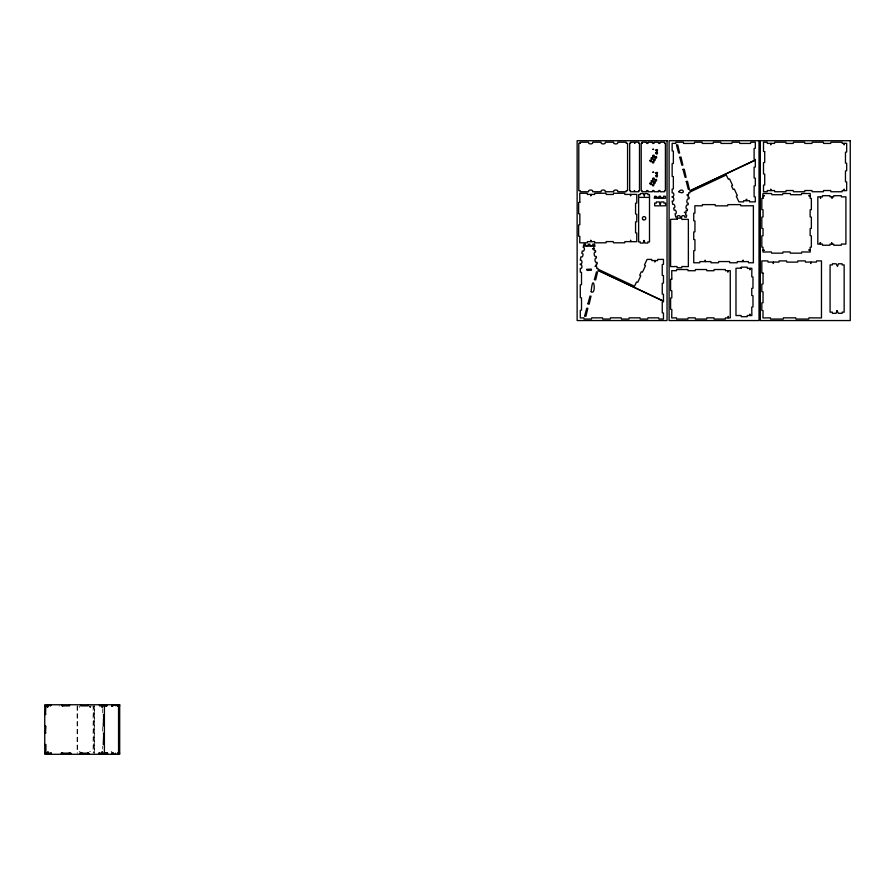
<?xml version="1.0" encoding="UTF-8"?>
<svg xmlns="http://www.w3.org/2000/svg" width="895" height="895" viewBox="0 0 895 895"><rect width="100%" height="100%" fill="white"/><g stroke="black" fill="none" stroke-linecap="round" stroke-linejoin="round"><path stroke-width="0.67" stroke-dasharray="4.47 3.36" d="M59.171 705.965L59.696 705.931M91.324 705.976L92.431 705.931M89.489 706.446L90.641 706.446L89.489 706.815M79.621 707.374L79.219 706.815M79.219 751.666L80.102 751.666M89.623 751.666L90.507 751.666M111.204 751.666L111.897 751.666M102.556 708.661L102.556 712.834M102.556 726.74L102.556 732.3M102.556 746.206L102.556 748.992M94.602 753.165L94.602 705.875L93.472 705.976L93.416 753.165M94.445 705.875L94.445 753.165M93.125 705.875L93.125 753.165M90.507 705.875L90.507 706.446M90.507 706.815L90.507 707.374L89.623 706.815M90.093 705.875L90.026 707.374M89.623 705.875L89.623 706.446M79.219 705.875L79.219 706.446M77.574 705.875L77.574 753.165M77.093 705.875L77.093 753.165"/><path stroke-width="1.34" d="M107.243 753.467L106.785 753.109L107.4 753.467M115.746 705.584L115.242 705.204M113.195 753.389L113.251 754.284M88.538 753.165L79.621 753.165M112.222 753.165L111.618 753.612M45.925 726.158L45.421 733.262M81.333 754.284L81.814 753.165L80.751 753.612M106.684 753.612L105.677 753.612L106.214 753.109M115.69 705.584L115.522 704.958L115.108 705.506M62.023 705.428L62.739 705.875M62.795 753.165L62.023 753.612M115.433 753.355L115.444 754.093L115.567 753.377M106.214 705.931L105.677 705.428M112.155 705.931L111.618 705.428M118.151 705.875L117.547 704.757M45.421 725.778L44.75 725.778M755.313 159.925L689.9 190.814L755.313 160.205M594.795 246.091L593.687 246.248L593.967 248.251L592.546 248.911L594.034 248.698L594.213 250.578L595.421 250.544L595.634 252.032C593.184 251.405 593.989 257.816 596.26 256.485L596.473 257.973C594.034 257.346 594.817 263.745 597.099 262.425L597.301 263.902L596.159 264.115L596.473 266.061L594.985 266.274L596.529 266.509L596.82 268.511L597.927 268.355L598.05 269.205L634.477 286.255L636.535 281.992L637.732 282.305L640.742 275.839L639.701 275.201L641.29 271.811L642.487 272.114L645.463 265.737L644.456 265.021L647.074 259.405L651.705 259.405L651.851 260.613L654.48 260.534L654.927 262.034L654.927 260.534L657.556 260.613L657.702 259.405L663.463 259.405L663.463 264.316L662.244 264.54L662.244 275.336L663.463 275.559L663.463 283.044L662.244 283.279L662.244 294.063L663.463 294.287L663.463 301.783L662.244 302.007L662.244 312.803L663.463 313.026L663.463 319.056L658.933 319.056L658.709 317.837L647.913 317.837L647.689 319.056L640.193 319.056L639.97 317.837L629.185 317.837L628.961 319.056L621.466 319.056L621.242 317.837L610.446 317.837L610.222 319.056L602.727 319.056L602.503 317.837L591.718 317.837L591.494 319.056L583.999 319.056L583.853 317.848L580.284 317.926L580.284 310.364L581.515 310.106L581.504 297.845L580.284 297.621L580.284 284.89L581.504 284.677L581.504 272.371L580.284 272.147L580.284 268.433C582.611 269.496 582.511 263.656 580.284 264.685L580.284 263.935C582.611 264.998 582.511 259.158 580.284 260.188L580.9 256.854C582.824 258.387 584.155 252.759 581.772 253.218L582.298 251.025C584.267 252.58 585.554 246.919 583.171 247.389L583.965 244.122L585.341 244.122C584.301 246.159 589.38 246.192 588.339 244.122L589.839 244.122C588.798 246.159 593.877 246.192 592.837 244.122L594.526 244.122L594.795 246.091L583.484 246.091M638.627 197.392L649.501 197.392M47.401 705.126L48.129 705.126M101.594 705.126L102.31 705.126M44.75 705.875L50.78 705.428M104.402 705.875L99.49 705.875L99.49 704.757M105.677 705.875L107.322 705.428M111.618 705.875L113.251 705.428M119.684 705.875L117.111 705.875L117.111 704.757M44.75 714.534L45.869 714.087M104.402 714.534L103.272 714.982M104.402 725.778L103.272 725.778L103.719 714.534M44.75 733.262L45.869 732.815M104.402 733.262L103.272 733.721M44.75 744.506L45.925 744.573L45.869 753.165M104.402 744.506L103.272 744.506L103.719 733.262M44.75 753.165L51.384 753.165M61.106 753.165L70.873 753.165M98.718 753.165L104.402 753.165M111.618 753.165L113.542 753.165L113.542 754.284M117.614 753.165L119.684 753.165M68.087 753.467L70.873 753.467M47.39 753.914L48.14 753.914M101.582 753.914L102.31 753.914M50.4 705.931L50.78 704.757M45.488 714.59L45.869 705.875M112.882 705.931L113.251 704.757M107.098 753.109L106.684 754.284M663.463 301.011L598.05 270.402L663.463 301.291M106.874 705.875L107.322 704.757M105.834 705.875L105.834 704.757M88.247 753.165L88.247 754.284M69.519 753.165L69.519 754.284M50.78 753.165L50.78 754.284M117.469 705.741L118.017 705.965L117.704 704.757M47.357 753.165L47.357 754.284M118.554 705.875L118.554 753.165M117.704 753.165L117.704 754.284M113.094 753.165L113.094 754.284M111.774 704.757L111.774 705.875M111.774 753.165L111.774 754.284M107.613 754.284L107.613 753.165L105.23 753.165L105.23 754.284M107.221 753.165L107.322 754.284M107.12 753.165L107.12 754.284M106.785 753.165L106.785 754.284M105.834 753.165L105.677 754.284M104.402 704.757L104.402 754.284M102.164 705.875L102.164 707.374L101.717 705.875M102.164 753.165L102.164 751.666L101.717 753.165M99.49 753.165L99.49 754.284M99.043 753.165L99.043 754.284M88.314 753.165L88.314 754.284M88.247 704.757L88.247 705.875L80.751 705.875L80.751 704.757M88.124 753.165L88.124 754.284M87.721 753.165L87.721 754.284M81.523 753.165L81.523 754.284M80.751 753.165L80.751 754.284M80.304 753.165L80.304 754.284M69.967 753.165L69.967 754.284M69.519 704.757L69.519 705.875L62.023 705.875L62.023 704.757M62.023 753.165L62.023 754.284M61.576 753.165L61.576 754.284M51.228 753.165L51.228 754.284M47.994 705.875L47.536 707.374L47.536 705.875M47.994 753.165L47.994 751.666L47.536 753.165M47.782 753.165L47.782 754.284M643.695 241.001L643.315 243.06L640.317 243.06L640.249 241.885L638.627 241.941L638.627 194.651L640.249 194.707L640.317 193.533L643.315 193.533L644.288 196.15L644.814 193.533L647.812 193.533L647.879 194.707L649.501 194.651L649.501 241.941L647.879 241.885L647.812 243.06L644.814 243.06L644.288 240.442L643.695 241.001M659.738 203.635L660.331 204.575L660.857 201.957L663.855 201.957L663.922 203.131L665.544 203.076L665.544 205.816L654.67 205.816L654.67 203.076L656.292 203.131L656.359 201.957L659.358 201.957L659.738 203.635M742.481 260.713L742.626 261.642L737.301 261.597L737.234 262.772L729.738 262.772L729.593 261.564L718.719 261.553L718.495 262.772L711.01 262.772L710.865 261.564L705.607 261.642L705.159 260.143L705.159 261.642L699.912 261.564L699.767 262.772L693.737 262.772L693.737 250.745L694.945 250.522L694.945 239.726L693.737 239.502L693.737 232.006L694.945 231.783L694.945 220.998L693.737 220.774L693.737 213.278L694.945 213.055L694.856 205.749L702.306 205.828L702.452 204.619L715.161 204.619L715.385 205.839L727.657 205.839L727.881 204.619L740.646 204.619L740.87 205.839L753.377 205.749L753.377 262.772L748.477 262.772L748.332 261.564L743.074 261.642L743.074 260.143L742.481 260.713M746.184 199.798L746.329 200.737L743.566 200.737L743.566 201.856L738.923 201.856L736.305 196.251L737.312 195.535L734.292 189.08L733.139 189.46L731.562 186.059L732.569 185.343L729.548 178.888L728.396 179.268L726.248 175.017L689.9 192.056L689.776 192.906L688.736 192.716L688.389 194.752L686.845 194.998L688.322 195.199L687.986 197.068L689.161 197.359L688.949 198.847C686.778 197.571 685.76 203.959 688.322 203.299L688.11 204.787C685.962 203.512 684.943 209.889 687.483 209.24L687.282 210.717L686.062 210.694L685.883 212.562L684.395 212.361L685.816 213.01L685.536 215.013L686.655 215.169L686.375 217.149L684.686 217.149C685.693 215.124 680.659 215.113 681.688 217.149L680.189 217.149C681.184 215.147 676.195 215.136 677.191 217.149L675.814 217.149L675.031 213.883C677.47 214.364 676.027 208.748 674.159 210.235L673.633 208.054C676.049 208.546 674.651 202.897 672.749 204.407L672.145 201.084C674.483 202.18 674.394 196.262 672.145 197.336L672.145 196.587C674.472 197.683 674.416 191.765 672.145 192.839L672.145 189.125L673.364 188.901L673.353 176.583L672.145 176.382L672.145 163.64L673.364 163.416L673.364 151.154L672.145 150.908L672.145 143.334L675.714 143.424L675.848 142.215L683.344 142.215L683.567 143.435L694.363 143.435L694.587 142.215L702.083 142.215L702.306 143.435L713.091 143.435L713.315 142.215L720.811 142.215L721.034 143.435L731.83 143.435L732.054 142.215L739.55 142.215L739.773 143.435L750.558 143.435L750.782 142.215L755.313 142.215L755.313 148.246L754.105 148.469L754.105 159.254L755.313 159.489L755.313 166.973L754.105 167.197L754.105 177.993L755.313 178.217L755.313 185.712L754.105 185.936L754.105 196.721L755.313 196.956L755.313 201.856L749.551 201.856L749.495 200.681L746.788 200.737L746.788 199.238L746.184 199.798M820.01 243.183L820.156 244.111L817.817 244.111L817.817 196.833L820.156 196.833L820.603 198.332L820.603 196.833L822.427 196.878L822.494 195.703L829.989 195.703L829.989 196.833L831.634 196.833L832.081 198.332L832.081 196.833L833.67 196.878L833.737 195.703L841.233 195.703L841.367 196.911L845.909 196.833L845.909 244.111L841.367 244.033L841.233 245.241L833.737 245.241L833.782 244.178L832.081 244.111L831.634 242.612L831.634 244.111L829.989 244.111L829.989 245.241L822.494 245.241L822.427 244.066L820.603 244.111L820.603 242.612L820.01 243.183M837.049 310.688L836.143 313.306L832.395 313.306L832.26 312.098L830.079 312.176L830.079 264.898L832.328 264.954L832.395 263.779L836.143 263.779L837.496 266.397L838.391 263.779L842.139 263.779L842.206 264.954L844.153 264.898L844.153 312.176L842.206 312.131L842.139 313.306L838.391 313.306L837.049 310.688M580.273 143.111L578.796 143.334L578.796 190.624L580.184 190.624L580.184 191.743L588.552 191.743C587.545 189.427 593.732 189.393 592.725 191.743L601.093 191.743C600.086 189.427 606.295 189.382 605.277 191.743L613.634 191.743C612.616 189.438 618.848 189.36 617.818 191.743L626.176 191.743L626.176 190.624L627.574 190.624L627.574 143.334L626.231 143.379L626.176 142.215L617.818 142.215C618.837 144.632 612.493 144.475 613.634 142.215L605.277 142.215C606.307 144.565 600.086 144.52 601.093 142.215L592.725 142.215C593.732 144.509 587.556 144.509 588.552 142.215L580.184 142.215L580.273 143.111M579.837 202.27L578.629 202.494L578.629 213.737L579.837 213.961L579.837 224.734L578.629 224.958L578.629 236.202L579.837 236.347L579.747 242.802L587.277 242.802L587.422 241.594L590.801 241.672L590.801 240.173L591.248 241.672L594.627 241.594L594.772 242.802L606.016 242.802L606.161 241.594L613.276 241.583L613.511 242.802L624.744 242.802L624.889 241.594L630.539 241.672L630.539 240.173L630.986 241.672L636.77 241.672L636.77 233.013L635.562 232.879L635.562 221.915L636.77 221.781L636.77 214.285L635.562 213.972L635.562 203.187L636.77 203.042L636.77 194.394L630.986 194.394L630.539 195.893L630.539 194.394L624.889 194.472L624.744 193.264L613.511 193.264L613.276 194.483L606.239 194.483L606.016 193.264L594.772 193.264L594.627 194.472L591.248 194.394L590.801 195.893L590.801 194.394L587.344 194.439L587.277 193.264L579.747 193.264L579.837 202.27M586.84 269.35L587.064 270.413L591.494 270.189L591.271 269.126L586.84 269.35M584.67 315.924L585.934 316.259L587.836 308.26L586.717 308.283L584.692 315.845M587.914 303.808L589.178 304.143L591.002 296.111L589.962 296.167L587.948 303.729M591.159 291.692C596.976 295.865 593.016 269.82 591.159 291.692M594.403 279.576L595.667 279.911L597.569 271.912L596.45 271.935L594.403 279.576M630.561 143.111L629.688 143.334L629.688 190.624L630.516 190.68L630.46 191.743L634.208 191.743L634.432 190.523L634.958 191.743L638.706 191.743L638.661 190.68L639.489 190.624L639.489 143.334L638.706 143.334L638.706 142.215L634.958 142.215L634.812 143.424L634.208 142.215L630.46 142.215L630.561 143.111M642.162 143.111L641.212 143.334L641.212 190.624L642.118 190.68L642.062 191.743L646.559 191.743C645.541 190.042 649.076 190.042 648.058 191.743L652.556 191.743C651.504 190.064 655.106 190.008 654.055 191.743L658.552 191.743C657.512 190.053 661.081 190.02 660.051 191.743L664.549 191.743L664.493 190.68L665.41 190.624L665.41 143.334L664.549 143.334L664.549 142.215L660.051 142.215C661.047 143.927 657.568 143.882 658.552 142.215L654.055 142.215C655.095 143.916 651.627 143.938 652.556 142.215L648.058 142.215C649.032 143.894 645.575 143.905 646.559 142.215L642.062 142.215L642.162 143.111M649.815 160.496C651.09 164.479 652.902 157.699 649.815 160.496M651.191 158.113C652.466 162.096 654.279 155.305 651.191 158.113M652.947 149.275L653.663 149.465L652.981 149.185M652.567 155.73C653.842 159.702 655.666 152.922 652.567 155.73M652.198 161.883C653.473 165.855 655.297 159.075 652.198 161.883M649.815 183.352C651.09 187.335 652.902 180.544 649.815 183.352M653.574 159.489C654.849 163.472 656.673 156.681 653.574 159.489M651.191 180.969C652.466 184.941 654.279 178.161 651.191 180.969M652.947 172.131L653.663 172.321L652.947 172.131M654.961 157.106C656.236 161.078 658.049 154.298 654.961 157.106M655.811 150.136C657.087 154.119 658.91 147.328 655.811 150.136M652.567 178.575C653.842 182.558 655.666 175.767 652.567 178.575M655.811 152.9C657.087 156.871 658.91 150.091 655.811 152.9M652.198 184.739C653.473 188.711 655.297 181.931 652.198 184.739M653.574 182.345C654.849 186.328 656.673 179.537 653.574 182.345M654.961 179.962C656.236 183.934 658.049 177.154 654.961 179.962M655.811 172.992C657.087 176.975 658.91 170.184 655.811 172.992M655.811 175.756C657.087 179.727 658.91 172.948 655.811 175.756M656.001 197.079L658.944 197.459L659.078 196.262L660.577 196.262C659.537 198.298 664.627 198.298 663.575 196.262L665.265 196.262L665.544 198.231L654.234 198.231L654.704 196.262L656.091 196.262L656.035 197.001M676.519 145.18L678.567 152.989L679.607 153.034L677.75 144.934L676.553 145.102M679.764 157.296L681.811 165.105L682.851 165.15L680.994 157.05L679.764 157.296M678.69 191.754C686.208 195.681 683.299 186.462 678.723 191.675M683.008 169.412L685.055 177.221L686.096 177.266L684.272 169.233L683.042 169.334M677.325 219.107L670.601 219.342L670.601 266.62L677.012 266.531L677.235 267.739L681.733 267.739L681.878 266.542L688.367 266.62L688.367 219.342L681.878 219.42L681.733 218.212L677.235 218.212L677.325 219.107M671.821 279.072L670.601 279.307L670.601 290.539L671.821 290.763L671.821 297.811L670.601 298.035L670.601 309.278L671.821 309.502L671.731 317.926L676.497 317.848L676.631 319.056L687.875 319.056L688.098 317.837L695.225 317.848L695.37 319.056L706.614 319.056L706.837 317.837L713.964 317.848L714.098 319.056L725.342 319.056L725.342 317.926L727.803 317.926L728.25 316.427L728.25 317.926L730.253 317.926L730.253 270.648L728.25 270.648L727.803 272.147L727.803 270.648L725.409 270.693L725.342 269.529L714.098 269.529L713.964 270.726L706.837 270.737L706.614 269.529L695.37 269.529L695.225 270.726L688.02 270.726L687.875 269.529L676.631 269.529L676.407 270.737L671.731 270.648L671.821 279.072M686.264 181.528L688.311 189.337L689.351 189.382L687.494 181.282L686.264 181.528M741.317 268.064L735.981 268.287L735.981 315.566L741.082 315.487L741.217 316.685L747.213 316.685L747.28 315.51L749.876 315.566L749.876 314.067L750.323 315.566L751.856 315.566L751.755 307.13L752.975 306.907L752.975 295.674L751.766 295.529L751.755 288.403L752.975 288.179L752.975 276.935L751.766 276.79L751.856 268.287L750.323 268.287L749.876 269.787L749.876 268.287L747.359 268.366L747.213 267.157L741.217 267.157L741.317 268.064M764.71 151.669L764.71 162.454L763.502 162.677L763.502 173.91L764.71 174.133L764.71 184.918L763.502 185.142L763.502 191.743L767.205 191.743L767.351 190.534L770.729 190.624L770.729 189.125L771.177 190.624L774.555 190.534L774.701 191.743L785.944 191.743L786.078 190.534L793.205 190.523L793.44 191.743L804.672 191.743L804.818 190.534L811.944 190.523L812.168 191.743L823.411 191.743L823.545 190.534L830.672 190.523L830.896 191.743L842.139 191.743L842.206 190.568L844.13 190.624L844.13 189.125L844.578 190.624L846.67 190.624L846.67 181.965L845.473 181.819L845.462 170.945L846.67 170.721L846.67 163.226L845.473 163.091L845.462 152.217L846.67 151.993L846.67 143.334L844.578 143.334L844.13 144.833L844.13 143.334L842.206 143.39L842.139 142.215L830.896 142.215L830.672 143.435L823.545 143.424L823.411 142.215L812.168 142.215L811.944 143.435L804.818 143.424L804.672 142.215L793.44 142.215L793.205 143.435L786.078 143.424L785.944 142.215L774.701 142.215L774.555 143.424L771.177 143.334L770.729 144.833L770.729 143.334L767.351 143.424L767.205 142.215L763.502 142.215L763.502 151.434L764.71 151.669M763.043 198.187L761.824 198.41L761.824 209.654L763.032 209.799L763.043 216.926L761.824 217.149L761.824 228.382L763.043 228.617L763.032 235.743L761.824 235.877L761.824 247.121L763.032 247.266L762.954 249.906L764.453 250.365L762.954 250.365L762.954 252.032L771.378 251.931L771.613 253.151L782.845 253.151L782.991 251.942L790.117 251.931L790.341 253.151L801.584 253.151L801.808 251.931L810.232 252.032L810.232 250.365L808.733 249.906L810.232 249.906L810.154 247.266L811.362 247.121L811.362 235.877L810.143 235.653L810.154 228.527L811.362 228.382L811.362 217.149L810.143 216.926L810.154 209.799L811.362 209.654L811.362 198.41L810.188 198.343L810.232 196.184L808.733 195.737L810.232 195.737L810.232 193.51L801.584 193.51L801.361 194.718L790.565 194.718L790.341 193.51L782.845 193.51L782.622 194.718L771.837 194.718L771.613 193.51L762.954 193.51L762.954 195.737L764.453 195.737L762.954 196.184L763.043 198.187M763.043 273.154L763.043 283.95L761.824 284.174L761.824 291.669L763.043 291.893L763.043 302.678L761.824 302.902L761.824 310.397L763.043 310.621L762.954 317.926L770.405 317.848L770.55 319.056L783.259 319.056L783.483 317.837L795.756 317.837L795.979 319.056L808.733 319.056L808.957 317.837L821.476 317.926L821.476 260.904L816.564 260.904L816.43 262.112L811.172 262.034L810.725 263.533L810.725 262.034L805.556 262.123L805.332 260.904L797.837 260.904L797.691 262.112L786.817 262.123L786.593 260.904L779.097 260.904L778.963 262.112L773.705 262.034L773.258 263.533L773.258 262.034L768.089 262.123L767.865 260.904L761.824 260.904L761.824 272.93L763.043 273.154M667.043 140.716L577.13 140.716L577.13 320.555L667.043 320.555L667.043 140.716M759.027 140.716L669.102 140.716L669.102 320.555L759.027 320.555L759.027 140.716M850.25 140.716L760.325 140.716L760.325 320.555L850.25 320.555L850.25 140.716M119.684 704.757L44.75 704.757L44.75 754.284L119.684 754.284L119.684 704.757M81.859 753.232L81.747 754.284L81.814 753.165M88.694 754.284L88.694 753.165L88.605 754.284M643.035 219.622A1.7 1.7 0 0 0 645.765 218.514A1.7 1.7 0 0 0 643.438 216.713A1.7 1.7 0 0 0 643.035 219.622"/></g></svg>
